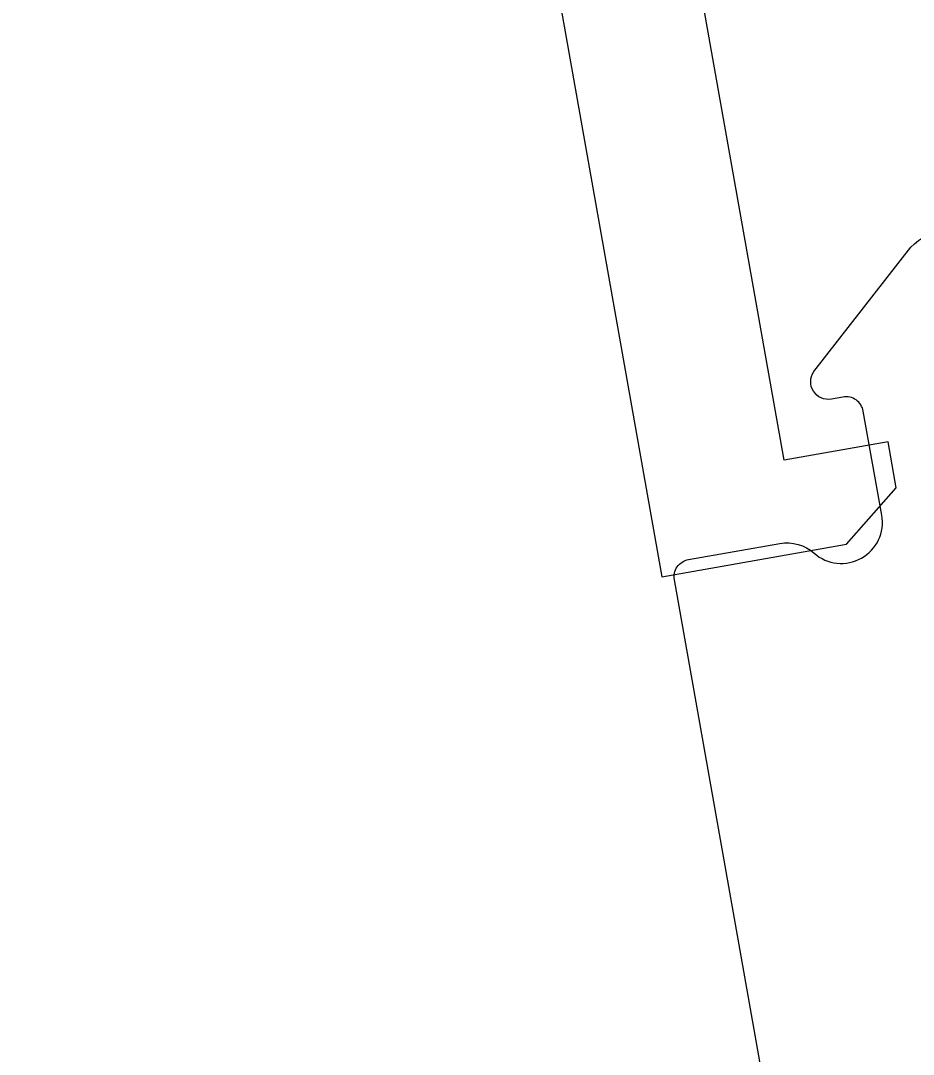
# Model space of a CAD drawing. Header units: millimetres. Extents: x -8428662 to 9409114, y 0 to 249028.
# Drawn here: x 73324.84 to 73334.12, y 105968.78 to 105979.52 of the extents above; entities that cross this region are included whole.
import ezdxf
from ezdxf import colors
from ezdxf.entities.mleader import LeaderData, LeaderLine
from ezdxf.math import Vec2, Vec3

# ---------------------------------------------------------------- set-up
doc = ezdxf.new("R2010")
doc.units = ezdxf.units.MM
doc.header["$MEASUREMENT"] = 0
doc.layers.get('0').update_dxf_attribs({"color": 250, "lineweight": 9})
for name, color, linetype, lineweight in [('АР_Отметки', 250, 'Continuous', 15), ('АР_Размеры', 175, 'Continuous', 9), ('АР_Сущ Несущая стена', 216, 'Continuous', 30)]:
    doc.layers.add(name, color=color, linetype=linetype, lineweight=lineweight)
doc.styles.add('ISOCPEUR', font='isocpeur.ttf', dxfattribs={"width": 0.7})

# ---------------------------------------------------------------- blocks, each defined once
blk = doc.blocks.new('_DotSmall')
at = {"color": 0, "linetype": 'ByBlock', "const_width": 0.5}
blk.add_lwpolyline([(-0.0625, 0, 1), (0.0625, 0, 1)], format="xyb", close=True, dxfattribs=at)

msp = doc.modelspace()

# ---------------------------------------------------------------- linework, layer by layer
at = {"layer": 'АР_Размеры', "color": 5, "lineweight": 0, "ltscale": 100, "transparency": 33554687}
msp.add_lwpolyline([(73330.461, 105979.621), (73331.503, 105973.739), (73333.424, 105974.079), (73333.939, 105974.666), (73333.854, 105975.146), (73332.774, 105974.954), (73331.901, 105979.876)], dxfattribs=at)
msp.add_lwpolyline([(73330.461, 105979.621), (73331.503, 105973.739), (73333.424, 105974.079), (73333.939, 105974.666), (73333.854, 105975.146), (73332.774, 105974.954), (73331.901, 105979.876)], dxfattribs=at)
msp.add_lwpolyline([(73330.461, 105979.621), (73331.503, 105973.739), (73333.424, 105974.079), (73333.939, 105974.666), (73333.854, 105975.146), (73332.774, 105974.954), (73331.901, 105979.876)], dxfattribs=at)
msp.add_lwpolyline([(73330.461, 105979.621), (73331.503, 105973.739), (73333.424, 105974.079), (73333.939, 105974.666), (73333.854, 105975.146), (73332.774, 105974.954), (73331.901, 105979.876)], dxfattribs=at)
msp.add_lwpolyline([(73330.461, 105979.621), (73331.503, 105973.739), (73333.424, 105974.079), (73333.939, 105974.666), (73333.854, 105975.146), (73332.774, 105974.954), (73331.901, 105979.876)], dxfattribs=at)
msp.add_lwpolyline([(73330.461, 105979.621), (73331.503, 105973.739), (73333.424, 105974.079), (73333.939, 105974.666), (73333.854, 105975.146), (73332.774, 105974.954), (73331.901, 105979.876)], dxfattribs=at)
msp.add_lwpolyline([(73330.461, 105979.621), (73331.503, 105973.739), (73333.424, 105974.079), (73333.939, 105974.666), (73333.854, 105975.146), (73332.774, 105974.954), (73331.901, 105979.876)], dxfattribs=at)
msp.add_lwpolyline([(73330.461, 105979.621), (73331.503, 105973.739), (73333.424, 105974.079), (73333.939, 105974.666), (73333.854, 105975.146), (73332.774, 105974.954), (73331.901, 105979.876)], dxfattribs=at)
msp.add_lwpolyline([(73330.461, 105979.621), (73331.503, 105973.739), (73333.424, 105974.079), (73333.939, 105974.666), (73333.854, 105975.146), (73332.774, 105974.954), (73331.901, 105979.876)], dxfattribs=at)
msp.add_lwpolyline([(73330.461, 105979.621), (73331.503, 105973.739), (73333.424, 105974.079), (73333.939, 105974.666), (73333.854, 105975.146), (73332.774, 105974.954), (73331.901, 105979.876)], dxfattribs=at)
msp.add_lwpolyline([(73330.461, 105979.621), (73331.503, 105973.739), (73333.424, 105974.079), (73333.939, 105974.666), (73333.854, 105975.146), (73332.774, 105974.954), (73331.901, 105979.876)], dxfattribs=at)
msp.add_lwpolyline([(73330.461, 105979.621), (73331.503, 105973.739), (73333.424, 105974.079), (73333.939, 105974.666), (73333.854, 105975.146), (73332.774, 105974.954), (73331.901, 105979.876)], dxfattribs=at)
msp.add_lwpolyline([(73330.461, 105979.621), (73331.503, 105973.739), (73333.424, 105974.079), (73333.939, 105974.666), (73333.854, 105975.146), (73332.774, 105974.954), (73331.901, 105979.876)], dxfattribs=at)
msp.add_lwpolyline([(73330.461, 105979.621), (73331.503, 105973.739), (73333.424, 105974.079), (73333.939, 105974.666), (73333.854, 105975.146), (73332.774, 105974.954), (73331.901, 105979.876)], dxfattribs=at)
msp.add_lwpolyline([(73330.461, 105979.621), (73331.503, 105973.739), (73333.424, 105974.079), (73333.939, 105974.666), (73333.854, 105975.146), (73332.774, 105974.954), (73331.901, 105979.876)], dxfattribs=at)
msp.add_lwpolyline([(73330.461, 105979.621), (73331.503, 105973.739), (73333.424, 105974.079), (73333.939, 105974.666), (73333.854, 105975.146), (73332.774, 105974.954), (73331.901, 105979.876)], dxfattribs=at)
msp.add_lwpolyline([(73330.461, 105979.621), (73331.503, 105973.739), (73333.424, 105974.079), (73333.939, 105974.666), (73333.854, 105975.146), (73332.774, 105974.954), (73331.901, 105979.876)], dxfattribs=at)
msp.add_lwpolyline([(73330.461, 105979.621), (73331.503, 105973.739), (73333.424, 105974.079), (73333.939, 105974.666), (73333.854, 105975.146), (73332.774, 105974.954), (73331.901, 105979.876)], dxfattribs=at)
msp.add_lwpolyline([(73330.461, 105979.621), (73331.503, 105973.739), (73333.424, 105974.079), (73333.939, 105974.666), (73333.854, 105975.146), (73332.774, 105974.954), (73331.901, 105979.876)], dxfattribs=at)
msp.add_lwpolyline([(73330.461, 105979.621), (73331.503, 105973.739), (73333.424, 105974.079), (73333.939, 105974.666), (73333.854, 105975.146), (73332.774, 105974.954), (73331.901, 105979.876)], dxfattribs=at)
msp.add_lwpolyline([(73330.461, 105979.621), (73331.503, 105973.739), (73333.424, 105974.079), (73333.939, 105974.666), (73333.854, 105975.146), (73332.774, 105974.954), (73331.901, 105979.876)], dxfattribs=at)
msp.add_lwpolyline([(73330.461, 105979.621), (73331.503, 105973.739), (73333.424, 105974.079), (73333.939, 105974.666), (73333.854, 105975.146), (73332.774, 105974.954), (73331.901, 105979.876)], dxfattribs=at)
msp.add_lwpolyline([(73330.461, 105979.621), (73331.503, 105973.739), (73333.424, 105974.079), (73333.939, 105974.666), (73333.854, 105975.146), (73332.774, 105974.954), (73331.901, 105979.876)], dxfattribs=at)
msp.add_lwpolyline([(73330.461, 105979.621), (73331.503, 105973.739), (73333.424, 105974.079), (73333.939, 105974.666), (73333.854, 105975.146), (73332.774, 105974.954), (73331.901, 105979.876)], dxfattribs=at)
msp.add_lwpolyline([(73330.461, 105979.621), (73331.503, 105973.739), (73333.424, 105974.079), (73333.939, 105974.666), (73333.854, 105975.146), (73332.774, 105974.954), (73331.901, 105979.876)], dxfattribs=at)
msp.add_lwpolyline([(73330.461, 105979.621), (73331.503, 105973.739), (73333.424, 105974.079), (73333.939, 105974.666), (73333.854, 105975.146), (73332.774, 105974.954), (73331.901, 105979.876)], dxfattribs=at)
msp.add_lwpolyline([(73330.461, 105979.621), (73331.503, 105973.739), (73333.424, 105974.079), (73333.939, 105974.666), (73333.854, 105975.146), (73332.774, 105974.954), (73331.901, 105979.876)], dxfattribs=at)
msp.add_lwpolyline([(73330.461, 105979.621), (73331.503, 105973.739), (73333.424, 105974.079), (73333.939, 105974.666), (73333.854, 105975.146), (73332.774, 105974.954), (73331.901, 105979.876)], dxfattribs=at)
msp.add_lwpolyline([(73330.461, 105979.621), (73331.503, 105973.739), (73333.424, 105974.079), (73333.939, 105974.666), (73333.854, 105975.146), (73332.774, 105974.954), (73331.901, 105979.876)], dxfattribs=at)
msp.add_lwpolyline([(73330.461, 105979.621), (73331.503, 105973.739), (73333.424, 105974.079), (73333.939, 105974.666), (73333.854, 105975.146), (73332.774, 105974.954), (73331.901, 105979.876)], dxfattribs=at)
msp.add_lwpolyline([(73330.461, 105979.621), (73331.503, 105973.739), (73333.424, 105974.079), (73333.939, 105974.666), (73333.854, 105975.146), (73332.774, 105974.954), (73331.901, 105979.876)], dxfattribs=at)
msp.add_lwpolyline([(73330.461, 105979.621), (73331.503, 105973.739), (73333.424, 105974.079), (73333.939, 105974.666), (73333.854, 105975.146), (73332.774, 105974.954), (73331.901, 105979.876)], dxfattribs=at)
msp.add_lwpolyline([(73330.461, 105979.621), (73331.503, 105973.739), (73333.424, 105974.079), (73333.939, 105974.666), (73333.854, 105975.146), (73332.774, 105974.954), (73331.901, 105979.876)], dxfattribs=at)
msp.add_lwpolyline([(73330.461, 105979.621), (73331.503, 105973.739), (73333.424, 105974.079), (73333.939, 105974.666), (73333.854, 105975.146), (73332.774, 105974.954), (73331.901, 105979.876)], dxfattribs=at)
msp.add_lwpolyline([(73330.461, 105979.621), (73331.503, 105973.739), (73333.424, 105974.079), (73333.939, 105974.666), (73333.854, 105975.146), (73332.774, 105974.954), (73331.901, 105979.876)], dxfattribs=at)
msp.add_lwpolyline([(73330.461, 105979.621), (73331.503, 105973.739), (73333.424, 105974.079), (73333.939, 105974.666), (73333.854, 105975.146), (73332.774, 105974.954), (73331.901, 105979.876)], dxfattribs=at)
msp.add_lwpolyline([(73330.461, 105979.621), (73331.503, 105973.739), (73333.424, 105974.079), (73333.939, 105974.666), (73333.854, 105975.146), (73332.774, 105974.954), (73331.901, 105979.876)], dxfattribs=at)
msp.add_lwpolyline([(73330.461, 105979.621), (73331.503, 105973.739), (73333.424, 105974.079), (73333.939, 105974.666), (73333.854, 105975.146), (73332.774, 105974.954), (73331.901, 105979.876)], dxfattribs=at)
msp.add_lwpolyline([(73330.461, 105979.621), (73331.503, 105973.739), (73333.424, 105974.079), (73333.939, 105974.666), (73333.854, 105975.146), (73332.774, 105974.954), (73331.901, 105979.876)], dxfattribs=at)
msp.add_lwpolyline([(73330.461, 105979.621), (73331.503, 105973.739), (73333.424, 105974.079), (73333.939, 105974.666), (73333.854, 105975.146), (73332.774, 105974.954), (73331.901, 105979.876)], dxfattribs=at)
msp.add_lwpolyline([(73330.461, 105979.621), (73331.503, 105973.739), (73333.424, 105974.079), (73333.939, 105974.666), (73333.854, 105975.146), (73332.774, 105974.954), (73331.901, 105979.876)], dxfattribs=at)
msp.add_lwpolyline([(73330.461, 105979.621), (73331.503, 105973.739), (73333.424, 105974.079), (73333.939, 105974.666), (73333.854, 105975.146), (73332.774, 105974.954), (73331.901, 105979.876)], dxfattribs=at)
msp.add_lwpolyline([(73330.461, 105979.621), (73331.503, 105973.739), (73333.424, 105974.079), (73333.939, 105974.666), (73333.854, 105975.146), (73332.774, 105974.954), (73331.901, 105979.876)], dxfattribs=at)
msp.add_lwpolyline([(73330.461, 105979.621), (73331.503, 105973.739), (73333.424, 105974.079), (73333.939, 105974.666), (73333.854, 105975.146), (73332.774, 105974.954), (73331.901, 105979.876)], dxfattribs=at)
msp.add_lwpolyline([(73330.461, 105979.621), (73331.503, 105973.739), (73333.424, 105974.079), (73333.939, 105974.666), (73333.854, 105975.146), (73332.774, 105974.954), (73331.901, 105979.876)], dxfattribs=at)
msp.add_lwpolyline([(73330.461, 105979.621), (73331.503, 105973.739), (73333.424, 105974.079), (73333.939, 105974.666), (73333.854, 105975.146), (73332.774, 105974.954), (73331.901, 105979.876)], dxfattribs=at)
msp.add_lwpolyline([(73330.461, 105979.621), (73331.503, 105973.739), (73333.424, 105974.079), (73333.939, 105974.666), (73333.854, 105975.146), (73332.774, 105974.954), (73331.901, 105979.876)], dxfattribs=at)
msp.add_lwpolyline([(73330.461, 105979.621), (73331.503, 105973.739), (73333.424, 105974.079), (73333.939, 105974.666), (73333.854, 105975.146), (73332.774, 105974.954), (73331.901, 105979.876)], dxfattribs=at)
msp.add_lwpolyline([(73330.461, 105979.621), (73331.503, 105973.739), (73333.424, 105974.079), (73333.939, 105974.666), (73333.854, 105975.146), (73332.774, 105974.954), (73331.901, 105979.876)], dxfattribs=at)
msp.add_lwpolyline([(73330.461, 105979.621), (73331.503, 105973.739), (73333.424, 105974.079), (73333.939, 105974.666), (73333.854, 105975.146), (73332.774, 105974.954), (73331.901, 105979.876)], dxfattribs=at)
msp.add_lwpolyline([(73330.461, 105979.621), (73331.503, 105973.739), (73333.424, 105974.079), (73333.939, 105974.666), (73333.854, 105975.146), (73332.774, 105974.954), (73331.901, 105979.876)], dxfattribs=at)
msp.add_lwpolyline([(73330.461, 105979.621), (73331.503, 105973.739), (73333.424, 105974.079), (73333.939, 105974.666), (73333.854, 105975.146), (73332.774, 105974.954), (73331.901, 105979.876)], dxfattribs=at)
msp.add_lwpolyline([(73330.461, 105979.621), (73331.503, 105973.739), (73333.424, 105974.079), (73333.939, 105974.666), (73333.854, 105975.146), (73332.774, 105974.954), (73331.901, 105979.876)], dxfattribs=at)
msp.add_lwpolyline([(73330.461, 105979.621), (73331.503, 105973.739), (73333.424, 105974.079), (73333.939, 105974.666), (73333.854, 105975.146), (73332.774, 105974.954), (73331.901, 105979.876)], dxfattribs=at)
msp.add_lwpolyline([(73333.203, 105964.848), (73331.633, 105973.708, -0.414214), (73331.781, 105973.92), (73332.729, 105974.088, -0.228752), (73333.086, 105973.987, 0.710164), (73333.789, 105974.382), (73333.597, 105975.462, 0.4144), (73333.385, 105975.61), (73333.265, 105975.589, -0.66825), (73333.083, 105975.874), (73334.092, 105977.167, -0.164348), (73334.453, 105977.357), (73338.535, 105978.08, -0.164348), (73338.939, 105978.026), (73340.331, 105977.158, -0.66825), (73340.258, 105976.828), (73340.138, 105976.807, 0.4144), (73339.99, 105976.595), (73340.181, 105975.515, 0.710164), (73340.977, 105975.386, -0.228752), (73341.277, 105975.603), (73342.358, 105975.794, -0.4144), (73342.57, 105975.646), (73343.825, 105968.563, -0.430028)], format="xyb", dxfattribs=at)
msp.add_lwpolyline([(73333.203, 105964.848), (73331.633, 105973.708, -0.414214), (73331.781, 105973.92), (73332.729, 105974.088, -0.228752), (73333.086, 105973.987, 0.710164), (73333.789, 105974.382), (73333.597, 105975.462, 0.4144), (73333.385, 105975.61), (73333.265, 105975.589, -0.66825), (73333.083, 105975.874), (73334.092, 105977.167, -0.164348), (73334.453, 105977.357), (73338.535, 105978.08, -0.164348), (73338.939, 105978.026), (73340.331, 105977.158, -0.66825), (73340.258, 105976.828), (73340.138, 105976.807, 0.4144), (73339.99, 105976.595), (73340.181, 105975.515, 0.710164), (73340.977, 105975.386, -0.228752), (73341.277, 105975.603), (73342.358, 105975.794, -0.4144), (73342.57, 105975.646), (73343.825, 105968.563, -0.430028)], format="xyb", dxfattribs=at)
msp.add_lwpolyline([(73333.203, 105964.848), (73331.633, 105973.708, -0.414214), (73331.781, 105973.92), (73332.729, 105974.088, -0.228752), (73333.086, 105973.987, 0.710164), (73333.789, 105974.382), (73333.597, 105975.462, 0.4144), (73333.385, 105975.61), (73333.265, 105975.589, -0.66825), (73333.083, 105975.874), (73334.092, 105977.167, -0.164348), (73334.453, 105977.357), (73338.535, 105978.08, -0.164348), (73338.939, 105978.026), (73340.331, 105977.158, -0.66825), (73340.258, 105976.828), (73340.138, 105976.807, 0.4144), (73339.99, 105976.595), (73340.181, 105975.515, 0.710164), (73340.977, 105975.386, -0.228752), (73341.277, 105975.603), (73342.358, 105975.794, -0.4144), (73342.57, 105975.646), (73343.825, 105968.563, -0.430028)], format="xyb", dxfattribs=at)
msp.add_lwpolyline([(73333.203, 105964.848), (73331.633, 105973.708, -0.414214), (73331.781, 105973.92), (73332.729, 105974.088, -0.228752), (73333.086, 105973.987, 0.710164), (73333.789, 105974.382), (73333.597, 105975.462, 0.4144), (73333.385, 105975.61), (73333.265, 105975.589, -0.66825), (73333.083, 105975.874), (73334.092, 105977.167, -0.164348), (73334.453, 105977.357), (73338.535, 105978.08, -0.164348), (73338.939, 105978.026), (73340.331, 105977.158, -0.66825), (73340.258, 105976.828), (73340.138, 105976.807, 0.4144), (73339.99, 105976.595), (73340.181, 105975.515, 0.710164), (73340.977, 105975.386, -0.228752), (73341.277, 105975.603), (73342.358, 105975.794, -0.4144), (73342.57, 105975.646), (73343.825, 105968.563, -0.430028)], format="xyb", dxfattribs=at)
msp.add_lwpolyline([(73333.203, 105964.848), (73331.633, 105973.708, -0.414214), (73331.781, 105973.92), (73332.729, 105974.088, -0.228752), (73333.086, 105973.987, 0.710164), (73333.789, 105974.382), (73333.597, 105975.462, 0.4144), (73333.385, 105975.61), (73333.265, 105975.589, -0.66825), (73333.083, 105975.874), (73334.092, 105977.167, -0.164348), (73334.453, 105977.357), (73338.535, 105978.08, -0.164348), (73338.939, 105978.026), (73340.331, 105977.158, -0.66825), (73340.258, 105976.828), (73340.138, 105976.807, 0.4144), (73339.99, 105976.595), (73340.181, 105975.515, 0.710164), (73340.977, 105975.386, -0.228752), (73341.277, 105975.603), (73342.358, 105975.794, -0.4144), (73342.57, 105975.646), (73343.825, 105968.563, -0.430028)], format="xyb", dxfattribs=at)
msp.add_lwpolyline([(73333.203, 105964.848), (73331.633, 105973.708, -0.414214), (73331.781, 105973.92), (73332.729, 105974.088, -0.228752), (73333.086, 105973.987, 0.710164), (73333.789, 105974.382), (73333.597, 105975.462, 0.4144), (73333.385, 105975.61), (73333.265, 105975.589, -0.66825), (73333.083, 105975.874), (73334.092, 105977.167, -0.164348), (73334.453, 105977.357), (73338.535, 105978.08, -0.164348), (73338.939, 105978.026), (73340.331, 105977.158, -0.66825), (73340.258, 105976.828), (73340.138, 105976.807, 0.4144), (73339.99, 105976.595), (73340.181, 105975.515, 0.710164), (73340.977, 105975.386, -0.228752), (73341.277, 105975.603), (73342.358, 105975.794, -0.4144), (73342.57, 105975.646), (73343.825, 105968.563, -0.430028)], format="xyb", dxfattribs=at)
msp.add_lwpolyline([(73333.203, 105964.848), (73331.633, 105973.708, -0.414214), (73331.781, 105973.92), (73332.729, 105974.088, -0.228752), (73333.086, 105973.987, 0.710164), (73333.789, 105974.382), (73333.597, 105975.462, 0.4144), (73333.385, 105975.61), (73333.265, 105975.589, -0.66825), (73333.083, 105975.874), (73334.092, 105977.167, -0.164348), (73334.453, 105977.357), (73338.535, 105978.08, -0.164348), (73338.939, 105978.026), (73340.331, 105977.158, -0.66825), (73340.258, 105976.828), (73340.138, 105976.807, 0.4144), (73339.99, 105976.595), (73340.181, 105975.515, 0.710164), (73340.977, 105975.386, -0.228752), (73341.277, 105975.603), (73342.358, 105975.794, -0.4144), (73342.57, 105975.646), (73343.825, 105968.563, -0.430028)], format="xyb", dxfattribs=at)
msp.add_lwpolyline([(73333.203, 105964.848), (73331.633, 105973.708, -0.414214), (73331.781, 105973.92), (73332.729, 105974.088, -0.228752), (73333.086, 105973.987, 0.710164), (73333.789, 105974.382), (73333.597, 105975.462, 0.4144), (73333.385, 105975.61), (73333.265, 105975.589, -0.66825), (73333.083, 105975.874), (73334.092, 105977.167, -0.164348), (73334.453, 105977.357), (73338.535, 105978.08, -0.164348), (73338.939, 105978.026), (73340.331, 105977.158, -0.66825), (73340.258, 105976.828), (73340.138, 105976.807, 0.4144), (73339.99, 105976.595), (73340.181, 105975.515, 0.710164), (73340.977, 105975.386, -0.228752), (73341.277, 105975.603), (73342.358, 105975.794, -0.4144), (73342.57, 105975.646), (73343.825, 105968.563, -0.430028)], format="xyb", dxfattribs=at)
msp.add_lwpolyline([(73333.203, 105964.848), (73331.633, 105973.708, -0.414214), (73331.781, 105973.92), (73332.729, 105974.088, -0.228752), (73333.086, 105973.987, 0.710164), (73333.789, 105974.382), (73333.597, 105975.462, 0.4144), (73333.385, 105975.61), (73333.265, 105975.589, -0.66825), (73333.083, 105975.874), (73334.092, 105977.167, -0.164348), (73334.453, 105977.357), (73338.535, 105978.08, -0.164348), (73338.939, 105978.026), (73340.331, 105977.158, -0.66825), (73340.258, 105976.828), (73340.138, 105976.807, 0.4144), (73339.99, 105976.595), (73340.181, 105975.515, 0.710164), (73340.977, 105975.386, -0.228752), (73341.277, 105975.603), (73342.358, 105975.794, -0.4144), (73342.57, 105975.646), (73343.825, 105968.563, -0.430028)], format="xyb", dxfattribs=at)
msp.add_lwpolyline([(73333.203, 105964.848), (73331.633, 105973.708, -0.414214), (73331.781, 105973.92), (73332.729, 105974.088, -0.228752), (73333.086, 105973.987, 0.710164), (73333.789, 105974.382), (73333.597, 105975.462, 0.4144), (73333.385, 105975.61), (73333.265, 105975.589, -0.66825), (73333.083, 105975.874), (73334.092, 105977.167, -0.164348), (73334.453, 105977.357), (73338.535, 105978.08, -0.164348), (73338.939, 105978.026), (73340.331, 105977.158, -0.66825), (73340.258, 105976.828), (73340.138, 105976.807, 0.4144), (73339.99, 105976.595), (73340.181, 105975.515, 0.710164), (73340.977, 105975.386, -0.228752), (73341.277, 105975.603), (73342.358, 105975.794, -0.4144), (73342.57, 105975.646), (73343.825, 105968.563, -0.430028)], format="xyb", dxfattribs=at)
msp.add_lwpolyline([(73333.203, 105964.848), (73331.633, 105973.708, -0.414214), (73331.781, 105973.92), (73332.729, 105974.088, -0.228752), (73333.086, 105973.987, 0.710164), (73333.789, 105974.382), (73333.597, 105975.462, 0.4144), (73333.385, 105975.61), (73333.265, 105975.589, -0.66825), (73333.083, 105975.874), (73334.092, 105977.167, -0.164348), (73334.453, 105977.357), (73338.535, 105978.08, -0.164348), (73338.939, 105978.026), (73340.331, 105977.158, -0.66825), (73340.258, 105976.828), (73340.138, 105976.807, 0.4144), (73339.99, 105976.595), (73340.181, 105975.515, 0.710164), (73340.977, 105975.386, -0.228752), (73341.277, 105975.603), (73342.358, 105975.794, -0.4144), (73342.57, 105975.646), (73343.825, 105968.563, -0.430028)], format="xyb", dxfattribs=at)
msp.add_lwpolyline([(73333.203, 105964.848), (73331.633, 105973.708, -0.414214), (73331.781, 105973.92), (73332.729, 105974.088, -0.228752), (73333.086, 105973.987, 0.710164), (73333.789, 105974.382), (73333.597, 105975.462, 0.4144), (73333.385, 105975.61), (73333.265, 105975.589, -0.66825), (73333.083, 105975.874), (73334.092, 105977.167, -0.164348), (73334.453, 105977.357), (73338.535, 105978.08, -0.164348), (73338.939, 105978.026), (73340.331, 105977.158, -0.66825), (73340.258, 105976.828), (73340.138, 105976.807, 0.4144), (73339.99, 105976.595), (73340.181, 105975.515, 0.710164), (73340.977, 105975.386, -0.228752), (73341.277, 105975.603), (73342.358, 105975.794, -0.4144), (73342.57, 105975.646), (73343.825, 105968.563, -0.430028)], format="xyb", dxfattribs=at)
msp.add_lwpolyline([(73333.203, 105964.848), (73331.633, 105973.708, -0.414214), (73331.781, 105973.92), (73332.729, 105974.088, -0.228752), (73333.086, 105973.987, 0.710164), (73333.789, 105974.382), (73333.597, 105975.462, 0.4144), (73333.385, 105975.61), (73333.265, 105975.589, -0.66825), (73333.083, 105975.874), (73334.092, 105977.167, -0.164348), (73334.453, 105977.357), (73338.535, 105978.08, -0.164348), (73338.939, 105978.026), (73340.331, 105977.158, -0.66825), (73340.258, 105976.828), (73340.138, 105976.807, 0.4144), (73339.99, 105976.595), (73340.181, 105975.515, 0.710164), (73340.977, 105975.386, -0.228752), (73341.277, 105975.603), (73342.358, 105975.794, -0.4144), (73342.57, 105975.646), (73343.825, 105968.563, -0.430028)], format="xyb", dxfattribs=at)
msp.add_lwpolyline([(73333.203, 105964.848), (73331.633, 105973.708, -0.414214), (73331.781, 105973.92), (73332.729, 105974.088, -0.228752), (73333.086, 105973.987, 0.710164), (73333.789, 105974.382), (73333.597, 105975.462, 0.4144), (73333.385, 105975.61), (73333.265, 105975.589, -0.66825), (73333.083, 105975.874), (73334.092, 105977.167, -0.164348), (73334.453, 105977.357), (73338.535, 105978.08, -0.164348), (73338.939, 105978.026), (73340.331, 105977.158, -0.66825), (73340.258, 105976.828), (73340.138, 105976.807, 0.4144), (73339.99, 105976.595), (73340.181, 105975.515, 0.710164), (73340.977, 105975.386, -0.228752), (73341.277, 105975.603), (73342.358, 105975.794, -0.4144), (73342.57, 105975.646), (73343.825, 105968.563, -0.430028)], format="xyb", dxfattribs=at)
msp.add_lwpolyline([(73333.203, 105964.848), (73331.633, 105973.708, -0.414214), (73331.781, 105973.92), (73332.729, 105974.088, -0.228752), (73333.086, 105973.987, 0.710164), (73333.789, 105974.382), (73333.597, 105975.462, 0.4144), (73333.385, 105975.61), (73333.265, 105975.589, -0.66825), (73333.083, 105975.874), (73334.092, 105977.167, -0.164348), (73334.453, 105977.357), (73338.535, 105978.08, -0.164348), (73338.939, 105978.026), (73340.331, 105977.158, -0.66825), (73340.258, 105976.828), (73340.138, 105976.807, 0.4144), (73339.99, 105976.595), (73340.181, 105975.515, 0.710164), (73340.977, 105975.386, -0.228752), (73341.277, 105975.603), (73342.358, 105975.794, -0.4144), (73342.57, 105975.646), (73343.825, 105968.563, -0.430028)], format="xyb", dxfattribs=at)
msp.add_lwpolyline([(73333.203, 105964.848), (73331.633, 105973.708, -0.414214), (73331.781, 105973.92), (73332.729, 105974.088, -0.228752), (73333.086, 105973.987, 0.710164), (73333.789, 105974.382), (73333.597, 105975.462, 0.4144), (73333.385, 105975.61), (73333.265, 105975.589, -0.66825), (73333.083, 105975.874), (73334.092, 105977.167, -0.164348), (73334.453, 105977.357), (73338.535, 105978.08, -0.164348), (73338.939, 105978.026), (73340.331, 105977.158, -0.66825), (73340.258, 105976.828), (73340.138, 105976.807, 0.4144), (73339.99, 105976.595), (73340.181, 105975.515, 0.710164), (73340.977, 105975.386, -0.228752), (73341.277, 105975.603), (73342.358, 105975.794, -0.4144), (73342.57, 105975.646), (73343.825, 105968.563, -0.430028)], format="xyb", dxfattribs=at)
msp.add_lwpolyline([(73333.203, 105964.848), (73331.633, 105973.708, -0.414214), (73331.781, 105973.92), (73332.729, 105974.088, -0.228752), (73333.086, 105973.987, 0.710164), (73333.789, 105974.382), (73333.597, 105975.462, 0.4144), (73333.385, 105975.61), (73333.265, 105975.589, -0.66825), (73333.083, 105975.874), (73334.092, 105977.167, -0.164348), (73334.453, 105977.357), (73338.535, 105978.08, -0.164348), (73338.939, 105978.026), (73340.331, 105977.158, -0.66825), (73340.258, 105976.828), (73340.138, 105976.807, 0.4144), (73339.99, 105976.595), (73340.181, 105975.515, 0.710164), (73340.977, 105975.386, -0.228752), (73341.277, 105975.603), (73342.358, 105975.794, -0.4144), (73342.57, 105975.646), (73343.825, 105968.563, -0.430028)], format="xyb", dxfattribs=at)
msp.add_lwpolyline([(73333.203, 105964.848), (73331.633, 105973.708, -0.414214), (73331.781, 105973.92), (73332.729, 105974.088, -0.228752), (73333.086, 105973.987, 0.710164), (73333.789, 105974.382), (73333.597, 105975.462, 0.4144), (73333.385, 105975.61), (73333.265, 105975.589, -0.66825), (73333.083, 105975.874), (73334.092, 105977.167, -0.164348), (73334.453, 105977.357), (73338.535, 105978.08, -0.164348), (73338.939, 105978.026), (73340.331, 105977.158, -0.66825), (73340.258, 105976.828), (73340.138, 105976.807, 0.4144), (73339.99, 105976.595), (73340.181, 105975.515, 0.710164), (73340.977, 105975.386, -0.228752), (73341.277, 105975.603), (73342.358, 105975.794, -0.4144), (73342.57, 105975.646), (73343.825, 105968.563, -0.430028)], format="xyb", dxfattribs=at)
msp.add_lwpolyline([(73333.203, 105964.848), (73331.633, 105973.708, -0.414214), (73331.781, 105973.92), (73332.729, 105974.088, -0.228752), (73333.086, 105973.987, 0.710164), (73333.789, 105974.382), (73333.597, 105975.462, 0.4144), (73333.385, 105975.61), (73333.265, 105975.589, -0.66825), (73333.083, 105975.874), (73334.092, 105977.167, -0.164348), (73334.453, 105977.357), (73338.535, 105978.08, -0.164348), (73338.939, 105978.026), (73340.331, 105977.158, -0.66825), (73340.258, 105976.828), (73340.138, 105976.807, 0.4144), (73339.99, 105976.595), (73340.181, 105975.515, 0.710164), (73340.977, 105975.386, -0.228752), (73341.277, 105975.603), (73342.358, 105975.794, -0.4144), (73342.57, 105975.646), (73343.825, 105968.563, -0.430028)], format="xyb", dxfattribs=at)
msp.add_lwpolyline([(73333.203, 105964.848), (73331.633, 105973.708, -0.414214), (73331.781, 105973.92), (73332.729, 105974.088, -0.228752), (73333.086, 105973.987, 0.710164), (73333.789, 105974.382), (73333.597, 105975.462, 0.4144), (73333.385, 105975.61), (73333.265, 105975.589, -0.66825), (73333.083, 105975.874), (73334.092, 105977.167, -0.164348), (73334.453, 105977.357), (73338.535, 105978.08, -0.164348), (73338.939, 105978.026), (73340.331, 105977.158, -0.66825), (73340.258, 105976.828), (73340.138, 105976.807, 0.4144), (73339.99, 105976.595), (73340.181, 105975.515, 0.710164), (73340.977, 105975.386, -0.228752), (73341.277, 105975.603), (73342.358, 105975.794, -0.4144), (73342.57, 105975.646), (73343.825, 105968.563, -0.430028)], format="xyb", dxfattribs=at)
msp.add_lwpolyline([(73333.203, 105964.848), (73331.633, 105973.708, -0.414214), (73331.781, 105973.92), (73332.729, 105974.088, -0.228752), (73333.086, 105973.987, 0.710164), (73333.789, 105974.382), (73333.597, 105975.462, 0.4144), (73333.385, 105975.61), (73333.265, 105975.589, -0.66825), (73333.083, 105975.874), (73334.092, 105977.167, -0.164348), (73334.453, 105977.357), (73338.535, 105978.08, -0.164348), (73338.939, 105978.026), (73340.331, 105977.158, -0.66825), (73340.258, 105976.828), (73340.138, 105976.807, 0.4144), (73339.99, 105976.595), (73340.181, 105975.515, 0.710164), (73340.977, 105975.386, -0.228752), (73341.277, 105975.603), (73342.358, 105975.794, -0.4144), (73342.57, 105975.646), (73343.825, 105968.563, -0.430028)], format="xyb", dxfattribs=at)
msp.add_lwpolyline([(73333.203, 105964.848), (73331.633, 105973.708, -0.414214), (73331.781, 105973.92), (73332.729, 105974.088, -0.228752), (73333.086, 105973.987, 0.710164), (73333.789, 105974.382), (73333.597, 105975.462, 0.4144), (73333.385, 105975.61), (73333.265, 105975.589, -0.66825), (73333.083, 105975.874), (73334.092, 105977.167, -0.164348), (73334.453, 105977.357), (73338.535, 105978.08, -0.164348), (73338.939, 105978.026), (73340.331, 105977.158, -0.66825), (73340.258, 105976.828), (73340.138, 105976.807, 0.4144), (73339.99, 105976.595), (73340.181, 105975.515, 0.710164), (73340.977, 105975.386, -0.228752), (73341.277, 105975.603), (73342.358, 105975.794, -0.4144), (73342.57, 105975.646), (73343.825, 105968.563, -0.430028)], format="xyb", dxfattribs=at)
msp.add_lwpolyline([(73333.203, 105964.848), (73331.633, 105973.708, -0.414214), (73331.781, 105973.92), (73332.729, 105974.088, -0.228752), (73333.086, 105973.987, 0.710164), (73333.789, 105974.382), (73333.597, 105975.462, 0.4144), (73333.385, 105975.61), (73333.265, 105975.589, -0.66825), (73333.083, 105975.874), (73334.092, 105977.167, -0.164348), (73334.453, 105977.357), (73338.535, 105978.08, -0.164348), (73338.939, 105978.026), (73340.331, 105977.158, -0.66825), (73340.258, 105976.828), (73340.138, 105976.807, 0.4144), (73339.99, 105976.595), (73340.181, 105975.515, 0.710164), (73340.977, 105975.386, -0.228752), (73341.277, 105975.603), (73342.358, 105975.794, -0.4144), (73342.57, 105975.646), (73343.825, 105968.563, -0.430028)], format="xyb", dxfattribs=at)
msp.add_lwpolyline([(73333.203, 105964.848), (73331.633, 105973.708, -0.414214), (73331.781, 105973.92), (73332.729, 105974.088, -0.228752), (73333.086, 105973.987, 0.710164), (73333.789, 105974.382), (73333.597, 105975.462, 0.4144), (73333.385, 105975.61), (73333.265, 105975.589, -0.66825), (73333.083, 105975.874), (73334.092, 105977.167, -0.164348), (73334.453, 105977.357), (73338.535, 105978.08, -0.164348), (73338.939, 105978.026), (73340.331, 105977.158, -0.66825), (73340.258, 105976.828), (73340.138, 105976.807, 0.4144), (73339.99, 105976.595), (73340.181, 105975.515, 0.710164), (73340.977, 105975.386, -0.228752), (73341.277, 105975.603), (73342.358, 105975.794, -0.4144), (73342.57, 105975.646), (73343.825, 105968.563, -0.430028)], format="xyb", dxfattribs=at)
msp.add_lwpolyline([(73333.203, 105964.848), (73331.633, 105973.708, -0.414214), (73331.781, 105973.92), (73332.729, 105974.088, -0.228752), (73333.086, 105973.987, 0.710164), (73333.789, 105974.382), (73333.597, 105975.462, 0.4144), (73333.385, 105975.61), (73333.265, 105975.589, -0.66825), (73333.083, 105975.874), (73334.092, 105977.167, -0.164348), (73334.453, 105977.357), (73338.535, 105978.08, -0.164348), (73338.939, 105978.026), (73340.331, 105977.158, -0.66825), (73340.258, 105976.828), (73340.138, 105976.807, 0.4144), (73339.99, 105976.595), (73340.181, 105975.515, 0.710164), (73340.977, 105975.386, -0.228752), (73341.277, 105975.603), (73342.358, 105975.794, -0.4144), (73342.57, 105975.646), (73343.825, 105968.563, -0.430028)], format="xyb", dxfattribs=at)
msp.add_lwpolyline([(73333.203, 105964.848), (73331.633, 105973.708, -0.414214), (73331.781, 105973.92), (73332.729, 105974.088, -0.228752), (73333.086, 105973.987, 0.710164), (73333.789, 105974.382), (73333.597, 105975.462, 0.4144), (73333.385, 105975.61), (73333.265, 105975.589, -0.66825), (73333.083, 105975.874), (73334.092, 105977.167, -0.164348), (73334.453, 105977.357), (73338.535, 105978.08, -0.164348), (73338.939, 105978.026), (73340.331, 105977.158, -0.66825), (73340.258, 105976.828), (73340.138, 105976.807, 0.4144), (73339.99, 105976.595), (73340.181, 105975.515, 0.710164), (73340.977, 105975.386, -0.228752), (73341.277, 105975.603), (73342.358, 105975.794, -0.4144), (73342.57, 105975.646), (73343.825, 105968.563, -0.430028)], format="xyb", dxfattribs=at)
msp.add_lwpolyline([(73333.203, 105964.848), (73331.633, 105973.708, -0.414214), (73331.781, 105973.92), (73332.729, 105974.088, -0.228752), (73333.086, 105973.987, 0.710164), (73333.789, 105974.382), (73333.597, 105975.462, 0.4144), (73333.385, 105975.61), (73333.265, 105975.589, -0.66825), (73333.083, 105975.874), (73334.092, 105977.167, -0.164348), (73334.453, 105977.357), (73338.535, 105978.08, -0.164348), (73338.939, 105978.026), (73340.331, 105977.158, -0.66825), (73340.258, 105976.828), (73340.138, 105976.807, 0.4144), (73339.99, 105976.595), (73340.181, 105975.515, 0.710164), (73340.977, 105975.386, -0.228752), (73341.277, 105975.603), (73342.358, 105975.794, -0.4144), (73342.57, 105975.646), (73343.825, 105968.563, -0.430028)], format="xyb", dxfattribs=at)
msp.add_lwpolyline([(73333.203, 105964.848), (73331.633, 105973.708, -0.414214), (73331.781, 105973.92), (73332.729, 105974.088, -0.228752), (73333.086, 105973.987, 0.710164), (73333.789, 105974.382), (73333.597, 105975.462, 0.4144), (73333.385, 105975.61), (73333.265, 105975.589, -0.66825), (73333.083, 105975.874), (73334.092, 105977.167, -0.164348), (73334.453, 105977.357), (73338.535, 105978.08, -0.164348), (73338.939, 105978.026), (73340.331, 105977.158, -0.66825), (73340.258, 105976.828), (73340.138, 105976.807, 0.4144), (73339.99, 105976.595), (73340.181, 105975.515, 0.710164), (73340.977, 105975.386, -0.228752), (73341.277, 105975.603), (73342.358, 105975.794, -0.4144), (73342.57, 105975.646), (73343.825, 105968.563, -0.430028)], format="xyb", dxfattribs=at)
msp.add_lwpolyline([(73333.203, 105964.848), (73331.633, 105973.708, -0.414214), (73331.781, 105973.92), (73332.729, 105974.088, -0.228752), (73333.086, 105973.987, 0.710164), (73333.789, 105974.382), (73333.597, 105975.462, 0.4144), (73333.385, 105975.61), (73333.265, 105975.589, -0.66825), (73333.083, 105975.874), (73334.092, 105977.167, -0.164348), (73334.453, 105977.357), (73338.535, 105978.08, -0.164348), (73338.939, 105978.026), (73340.331, 105977.158, -0.66825), (73340.258, 105976.828), (73340.138, 105976.807, 0.4144), (73339.99, 105976.595), (73340.181, 105975.515, 0.710164), (73340.977, 105975.386, -0.228752), (73341.277, 105975.603), (73342.358, 105975.794, -0.4144), (73342.57, 105975.646), (73343.825, 105968.563, -0.430028)], format="xyb", dxfattribs=at)
msp.add_lwpolyline([(73333.203, 105964.848), (73331.633, 105973.708, -0.414214), (73331.781, 105973.92), (73332.729, 105974.088, -0.228752), (73333.086, 105973.987, 0.710164), (73333.789, 105974.382), (73333.597, 105975.462, 0.4144), (73333.385, 105975.61), (73333.265, 105975.589, -0.66825), (73333.083, 105975.874), (73334.092, 105977.167, -0.164348), (73334.453, 105977.357), (73338.535, 105978.08, -0.164348), (73338.939, 105978.026), (73340.331, 105977.158, -0.66825), (73340.258, 105976.828), (73340.138, 105976.807, 0.4144), (73339.99, 105976.595), (73340.181, 105975.515, 0.710164), (73340.977, 105975.386, -0.228752), (73341.277, 105975.603), (73342.358, 105975.794, -0.4144), (73342.57, 105975.646), (73343.825, 105968.563, -0.430028)], format="xyb", dxfattribs=at)
msp.add_lwpolyline([(73333.203, 105964.848), (73331.633, 105973.708, -0.414214), (73331.781, 105973.92), (73332.729, 105974.088, -0.228752), (73333.086, 105973.987, 0.710164), (73333.789, 105974.382), (73333.597, 105975.462, 0.4144), (73333.385, 105975.61), (73333.265, 105975.589, -0.66825), (73333.083, 105975.874), (73334.092, 105977.167, -0.164348), (73334.453, 105977.357), (73338.535, 105978.08, -0.164348), (73338.939, 105978.026), (73340.331, 105977.158, -0.66825), (73340.258, 105976.828), (73340.138, 105976.807, 0.4144), (73339.99, 105976.595), (73340.181, 105975.515, 0.710164), (73340.977, 105975.386, -0.228752), (73341.277, 105975.603), (73342.358, 105975.794, -0.4144), (73342.57, 105975.646), (73343.825, 105968.563, -0.430028)], format="xyb", dxfattribs=at)
msp.add_lwpolyline([(73333.203, 105964.848), (73331.633, 105973.708, -0.414214), (73331.781, 105973.92), (73332.729, 105974.088, -0.228752), (73333.086, 105973.987, 0.710164), (73333.789, 105974.382), (73333.597, 105975.462, 0.4144), (73333.385, 105975.61), (73333.265, 105975.589, -0.66825), (73333.083, 105975.874), (73334.092, 105977.167, -0.164348), (73334.453, 105977.357), (73338.535, 105978.08, -0.164348), (73338.939, 105978.026), (73340.331, 105977.158, -0.66825), (73340.258, 105976.828), (73340.138, 105976.807, 0.4144), (73339.99, 105976.595), (73340.181, 105975.515, 0.710164), (73340.977, 105975.386, -0.228752), (73341.277, 105975.603), (73342.358, 105975.794, -0.4144), (73342.57, 105975.646), (73343.825, 105968.563, -0.430028)], format="xyb", dxfattribs=at)
msp.add_lwpolyline([(73333.203, 105964.848), (73331.633, 105973.708, -0.414214), (73331.781, 105973.92), (73332.729, 105974.088, -0.228752), (73333.086, 105973.987, 0.710164), (73333.789, 105974.382), (73333.597, 105975.462, 0.4144), (73333.385, 105975.61), (73333.265, 105975.589, -0.66825), (73333.083, 105975.874), (73334.092, 105977.167, -0.164348), (73334.453, 105977.357), (73338.535, 105978.08, -0.164348), (73338.939, 105978.026), (73340.331, 105977.158, -0.66825), (73340.258, 105976.828), (73340.138, 105976.807, 0.4144), (73339.99, 105976.595), (73340.181, 105975.515, 0.710164), (73340.977, 105975.386, -0.228752), (73341.277, 105975.603), (73342.358, 105975.794, -0.4144), (73342.57, 105975.646), (73343.825, 105968.563, -0.430028)], format="xyb", dxfattribs=at)
msp.add_lwpolyline([(73333.203, 105964.848), (73331.633, 105973.708, -0.414214), (73331.781, 105973.92), (73332.729, 105974.088, -0.228752), (73333.086, 105973.987, 0.710164), (73333.789, 105974.382), (73333.597, 105975.462, 0.4144), (73333.385, 105975.61), (73333.265, 105975.589, -0.66825), (73333.083, 105975.874), (73334.092, 105977.167, -0.164348), (73334.453, 105977.357), (73338.535, 105978.08, -0.164348), (73338.939, 105978.026), (73340.331, 105977.158, -0.66825), (73340.258, 105976.828), (73340.138, 105976.807, 0.4144), (73339.99, 105976.595), (73340.181, 105975.515, 0.710164), (73340.977, 105975.386, -0.228752), (73341.277, 105975.603), (73342.358, 105975.794, -0.4144), (73342.57, 105975.646), (73343.825, 105968.563, -0.430028)], format="xyb", dxfattribs=at)
msp.add_lwpolyline([(73333.203, 105964.848), (73331.633, 105973.708, -0.414214), (73331.781, 105973.92), (73332.729, 105974.088, -0.228752), (73333.086, 105973.987, 0.710164), (73333.789, 105974.382), (73333.597, 105975.462, 0.4144), (73333.385, 105975.61), (73333.265, 105975.589, -0.66825), (73333.083, 105975.874), (73334.092, 105977.167, -0.164348), (73334.453, 105977.357), (73338.535, 105978.08, -0.164348), (73338.939, 105978.026), (73340.331, 105977.158, -0.66825), (73340.258, 105976.828), (73340.138, 105976.807, 0.4144), (73339.99, 105976.595), (73340.181, 105975.515, 0.710164), (73340.977, 105975.386, -0.228752), (73341.277, 105975.603), (73342.358, 105975.794, -0.4144), (73342.57, 105975.646), (73343.825, 105968.563, -0.430028)], format="xyb", dxfattribs=at)
msp.add_lwpolyline([(73333.203, 105964.848), (73331.633, 105973.708, -0.414214), (73331.781, 105973.92), (73332.729, 105974.088, -0.228752), (73333.086, 105973.987, 0.710164), (73333.789, 105974.382), (73333.597, 105975.462, 0.4144), (73333.385, 105975.61), (73333.265, 105975.589, -0.66825), (73333.083, 105975.874), (73334.092, 105977.167, -0.164348), (73334.453, 105977.357), (73338.535, 105978.08, -0.164348), (73338.939, 105978.026), (73340.331, 105977.158, -0.66825), (73340.258, 105976.828), (73340.138, 105976.807, 0.4144), (73339.99, 105976.595), (73340.181, 105975.515, 0.710164), (73340.977, 105975.386, -0.228752), (73341.277, 105975.603), (73342.358, 105975.794, -0.4144), (73342.57, 105975.646), (73343.825, 105968.563, -0.430028)], format="xyb", dxfattribs=at)
msp.add_lwpolyline([(73333.203, 105964.848), (73331.633, 105973.708, -0.414214), (73331.781, 105973.92), (73332.729, 105974.088, -0.228752), (73333.086, 105973.987, 0.710164), (73333.789, 105974.382), (73333.597, 105975.462, 0.4144), (73333.385, 105975.61), (73333.265, 105975.589, -0.66825), (73333.083, 105975.874), (73334.092, 105977.167, -0.164348), (73334.453, 105977.357), (73338.535, 105978.08, -0.164348), (73338.939, 105978.026), (73340.331, 105977.158, -0.66825), (73340.258, 105976.828), (73340.138, 105976.807, 0.4144), (73339.99, 105976.595), (73340.181, 105975.515, 0.710164), (73340.977, 105975.386, -0.228752), (73341.277, 105975.603), (73342.358, 105975.794, -0.4144), (73342.57, 105975.646), (73343.825, 105968.563, -0.430028)], format="xyb", dxfattribs=at)
msp.add_lwpolyline([(73333.203, 105964.848), (73331.633, 105973.708, -0.414214), (73331.781, 105973.92), (73332.729, 105974.088, -0.228752), (73333.086, 105973.987, 0.710164), (73333.789, 105974.382), (73333.597, 105975.462, 0.4144), (73333.385, 105975.61), (73333.265, 105975.589, -0.66825), (73333.083, 105975.874), (73334.092, 105977.167, -0.164348), (73334.453, 105977.357), (73338.535, 105978.08, -0.164348), (73338.939, 105978.026), (73340.331, 105977.158, -0.66825), (73340.258, 105976.828), (73340.138, 105976.807, 0.4144), (73339.99, 105976.595), (73340.181, 105975.515, 0.710164), (73340.977, 105975.386, -0.228752), (73341.277, 105975.603), (73342.358, 105975.794, -0.4144), (73342.57, 105975.646), (73343.825, 105968.563, -0.430028)], format="xyb", dxfattribs=at)
msp.add_lwpolyline([(73333.203, 105964.848), (73331.633, 105973.708, -0.414214), (73331.781, 105973.92), (73332.729, 105974.088, -0.228752), (73333.086, 105973.987, 0.710164), (73333.789, 105974.382), (73333.597, 105975.462, 0.4144), (73333.385, 105975.61), (73333.265, 105975.589, -0.66825), (73333.083, 105975.874), (73334.092, 105977.167, -0.164348), (73334.453, 105977.357), (73338.535, 105978.08, -0.164348), (73338.939, 105978.026), (73340.331, 105977.158, -0.66825), (73340.258, 105976.828), (73340.138, 105976.807, 0.4144), (73339.99, 105976.595), (73340.181, 105975.515, 0.710164), (73340.977, 105975.386, -0.228752), (73341.277, 105975.603), (73342.358, 105975.794, -0.4144), (73342.57, 105975.646), (73343.825, 105968.563, -0.430028)], format="xyb", dxfattribs=at)
msp.add_lwpolyline([(73333.203, 105964.848), (73331.633, 105973.708, -0.414214), (73331.781, 105973.92), (73332.729, 105974.088, -0.228752), (73333.086, 105973.987, 0.710164), (73333.789, 105974.382), (73333.597, 105975.462, 0.4144), (73333.385, 105975.61), (73333.265, 105975.589, -0.66825), (73333.083, 105975.874), (73334.092, 105977.167, -0.164348), (73334.453, 105977.357), (73338.535, 105978.08, -0.164348), (73338.939, 105978.026), (73340.331, 105977.158, -0.66825), (73340.258, 105976.828), (73340.138, 105976.807, 0.4144), (73339.99, 105976.595), (73340.181, 105975.515, 0.710164), (73340.977, 105975.386, -0.228752), (73341.277, 105975.603), (73342.358, 105975.794, -0.4144), (73342.57, 105975.646), (73343.825, 105968.563, -0.430028)], format="xyb", dxfattribs=at)
msp.add_lwpolyline([(73333.203, 105964.848), (73331.633, 105973.708, -0.414214), (73331.781, 105973.92), (73332.729, 105974.088, -0.228752), (73333.086, 105973.987, 0.710164), (73333.789, 105974.382), (73333.597, 105975.462, 0.4144), (73333.385, 105975.61), (73333.265, 105975.589, -0.66825), (73333.083, 105975.874), (73334.092, 105977.167, -0.164348), (73334.453, 105977.357), (73338.535, 105978.08, -0.164348), (73338.939, 105978.026), (73340.331, 105977.158, -0.66825), (73340.258, 105976.828), (73340.138, 105976.807, 0.4144), (73339.99, 105976.595), (73340.181, 105975.515, 0.710164), (73340.977, 105975.386, -0.228752), (73341.277, 105975.603), (73342.358, 105975.794, -0.4144), (73342.57, 105975.646), (73343.825, 105968.563, -0.430028)], format="xyb", dxfattribs=at)
msp.add_lwpolyline([(73333.203, 105964.848), (73331.633, 105973.708, -0.414214), (73331.781, 105973.92), (73332.729, 105974.088, -0.228752), (73333.086, 105973.987, 0.710164), (73333.789, 105974.382), (73333.597, 105975.462, 0.4144), (73333.385, 105975.61), (73333.265, 105975.589, -0.66825), (73333.083, 105975.874), (73334.092, 105977.167, -0.164348), (73334.453, 105977.357), (73338.535, 105978.08, -0.164348), (73338.939, 105978.026), (73340.331, 105977.158, -0.66825), (73340.258, 105976.828), (73340.138, 105976.807, 0.4144), (73339.99, 105976.595), (73340.181, 105975.515, 0.710164), (73340.977, 105975.386, -0.228752), (73341.277, 105975.603), (73342.358, 105975.794, -0.4144), (73342.57, 105975.646), (73343.825, 105968.563, -0.430028)], format="xyb", dxfattribs=at)
msp.add_lwpolyline([(73333.203, 105964.848), (73331.633, 105973.708, -0.414214), (73331.781, 105973.92), (73332.729, 105974.088, -0.228752), (73333.086, 105973.987, 0.710164), (73333.789, 105974.382), (73333.597, 105975.462, 0.4144), (73333.385, 105975.61), (73333.265, 105975.589, -0.66825), (73333.083, 105975.874), (73334.092, 105977.167, -0.164348), (73334.453, 105977.357), (73338.535, 105978.08, -0.164348), (73338.939, 105978.026), (73340.331, 105977.158, -0.66825), (73340.258, 105976.828), (73340.138, 105976.807, 0.4144), (73339.99, 105976.595), (73340.181, 105975.515, 0.710164), (73340.977, 105975.386, -0.228752), (73341.277, 105975.603), (73342.358, 105975.794, -0.4144), (73342.57, 105975.646), (73343.825, 105968.563, -0.430028)], format="xyb", dxfattribs=at)
msp.add_lwpolyline([(73333.203, 105964.848), (73331.633, 105973.708, -0.414214), (73331.781, 105973.92), (73332.729, 105974.088, -0.228752), (73333.086, 105973.987, 0.710164), (73333.789, 105974.382), (73333.597, 105975.462, 0.4144), (73333.385, 105975.61), (73333.265, 105975.589, -0.66825), (73333.083, 105975.874), (73334.092, 105977.167, -0.164348), (73334.453, 105977.357), (73338.535, 105978.08, -0.164348), (73338.939, 105978.026), (73340.331, 105977.158, -0.66825), (73340.258, 105976.828), (73340.138, 105976.807, 0.4144), (73339.99, 105976.595), (73340.181, 105975.515, 0.710164), (73340.977, 105975.386, -0.228752), (73341.277, 105975.603), (73342.358, 105975.794, -0.4144), (73342.57, 105975.646), (73343.825, 105968.563, -0.430028)], format="xyb", dxfattribs=at)
msp.add_lwpolyline([(73333.203, 105964.848), (73331.633, 105973.708, -0.414214), (73331.781, 105973.92), (73332.729, 105974.088, -0.228752), (73333.086, 105973.987, 0.710164), (73333.789, 105974.382), (73333.597, 105975.462, 0.4144), (73333.385, 105975.61), (73333.265, 105975.589, -0.66825), (73333.083, 105975.874), (73334.092, 105977.167, -0.164348), (73334.453, 105977.357), (73338.535, 105978.08, -0.164348), (73338.939, 105978.026), (73340.331, 105977.158, -0.66825), (73340.258, 105976.828), (73340.138, 105976.807, 0.4144), (73339.99, 105976.595), (73340.181, 105975.515, 0.710164), (73340.977, 105975.386, -0.228752), (73341.277, 105975.603), (73342.358, 105975.794, -0.4144), (73342.57, 105975.646), (73343.825, 105968.563, -0.430028)], format="xyb", dxfattribs=at)
msp.add_lwpolyline([(73333.203, 105964.848), (73331.633, 105973.708, -0.414214), (73331.781, 105973.92), (73332.729, 105974.088, -0.228752), (73333.086, 105973.987, 0.710164), (73333.789, 105974.382), (73333.597, 105975.462, 0.4144), (73333.385, 105975.61), (73333.265, 105975.589, -0.66825), (73333.083, 105975.874), (73334.092, 105977.167, -0.164348), (73334.453, 105977.357), (73338.535, 105978.08, -0.164348), (73338.939, 105978.026), (73340.331, 105977.158, -0.66825), (73340.258, 105976.828), (73340.138, 105976.807, 0.4144), (73339.99, 105976.595), (73340.181, 105975.515, 0.710164), (73340.977, 105975.386, -0.228752), (73341.277, 105975.603), (73342.358, 105975.794, -0.4144), (73342.57, 105975.646), (73343.825, 105968.563, -0.430028)], format="xyb", dxfattribs=at)
msp.add_lwpolyline([(73333.203, 105964.848), (73331.633, 105973.708, -0.414214), (73331.781, 105973.92), (73332.729, 105974.088, -0.228752), (73333.086, 105973.987, 0.710164), (73333.789, 105974.382), (73333.597, 105975.462, 0.4144), (73333.385, 105975.61), (73333.265, 105975.589, -0.66825), (73333.083, 105975.874), (73334.092, 105977.167, -0.164348), (73334.453, 105977.357), (73338.535, 105978.08, -0.164348), (73338.939, 105978.026), (73340.331, 105977.158, -0.66825), (73340.258, 105976.828), (73340.138, 105976.807, 0.4144), (73339.99, 105976.595), (73340.181, 105975.515, 0.710164), (73340.977, 105975.386, -0.228752), (73341.277, 105975.603), (73342.358, 105975.794, -0.4144), (73342.57, 105975.646), (73343.825, 105968.563, -0.430028)], format="xyb", dxfattribs=at)
msp.add_lwpolyline([(73333.203, 105964.848), (73331.633, 105973.708, -0.414214), (73331.781, 105973.92), (73332.729, 105974.088, -0.228752), (73333.086, 105973.987, 0.710164), (73333.789, 105974.382), (73333.597, 105975.462, 0.4144), (73333.385, 105975.61), (73333.265, 105975.589, -0.66825), (73333.083, 105975.874), (73334.092, 105977.167, -0.164348), (73334.453, 105977.357), (73338.535, 105978.08, -0.164348), (73338.939, 105978.026), (73340.331, 105977.158, -0.66825), (73340.258, 105976.828), (73340.138, 105976.807, 0.4144), (73339.99, 105976.595), (73340.181, 105975.515, 0.710164), (73340.977, 105975.386, -0.228752), (73341.277, 105975.603), (73342.358, 105975.794, -0.4144), (73342.57, 105975.646), (73343.825, 105968.563, -0.430028)], format="xyb", dxfattribs=at)
msp.add_lwpolyline([(73333.203, 105964.848), (73331.633, 105973.708, -0.414214), (73331.781, 105973.92), (73332.729, 105974.088, -0.228752), (73333.086, 105973.987, 0.710164), (73333.789, 105974.382), (73333.597, 105975.462, 0.4144), (73333.385, 105975.61), (73333.265, 105975.589, -0.66825), (73333.083, 105975.874), (73334.092, 105977.167, -0.164348), (73334.453, 105977.357), (73338.535, 105978.08, -0.164348), (73338.939, 105978.026), (73340.331, 105977.158, -0.66825), (73340.258, 105976.828), (73340.138, 105976.807, 0.4144), (73339.99, 105976.595), (73340.181, 105975.515, 0.710164), (73340.977, 105975.386, -0.228752), (73341.277, 105975.603), (73342.358, 105975.794, -0.4144), (73342.57, 105975.646), (73343.825, 105968.563, -0.430028)], format="xyb", dxfattribs=at)
msp.add_lwpolyline([(73333.203, 105964.848), (73331.633, 105973.708, -0.414214), (73331.781, 105973.92), (73332.729, 105974.088, -0.228752), (73333.086, 105973.987, 0.710164), (73333.789, 105974.382), (73333.597, 105975.462, 0.4144), (73333.385, 105975.61), (73333.265, 105975.589, -0.66825), (73333.083, 105975.874), (73334.092, 105977.167, -0.164348), (73334.453, 105977.357), (73338.535, 105978.08, -0.164348), (73338.939, 105978.026), (73340.331, 105977.158, -0.66825), (73340.258, 105976.828), (73340.138, 105976.807, 0.4144), (73339.99, 105976.595), (73340.181, 105975.515, 0.710164), (73340.977, 105975.386, -0.228752), (73341.277, 105975.603), (73342.358, 105975.794, -0.4144), (73342.57, 105975.646), (73343.825, 105968.563, -0.430028)], format="xyb", dxfattribs=at)
msp.add_lwpolyline([(73333.203, 105964.848), (73331.633, 105973.708, -0.414214), (73331.781, 105973.92), (73332.729, 105974.088, -0.228752), (73333.086, 105973.987, 0.710164), (73333.789, 105974.382), (73333.597, 105975.462, 0.4144), (73333.385, 105975.61), (73333.265, 105975.589, -0.66825), (73333.083, 105975.874), (73334.092, 105977.167, -0.164348), (73334.453, 105977.357), (73338.535, 105978.08, -0.164348), (73338.939, 105978.026), (73340.331, 105977.158, -0.66825), (73340.258, 105976.828), (73340.138, 105976.807, 0.4144), (73339.99, 105976.595), (73340.181, 105975.515, 0.710164), (73340.977, 105975.386, -0.228752), (73341.277, 105975.603), (73342.358, 105975.794, -0.4144), (73342.57, 105975.646), (73343.825, 105968.563, -0.430028)], format="xyb", dxfattribs=at)
msp.add_lwpolyline([(73333.203, 105964.848), (73331.633, 105973.708, -0.414214), (73331.781, 105973.92), (73332.729, 105974.088, -0.228752), (73333.086, 105973.987, 0.710164), (73333.789, 105974.382), (73333.597, 105975.462, 0.4144), (73333.385, 105975.61), (73333.265, 105975.589, -0.66825), (73333.083, 105975.874), (73334.092, 105977.167, -0.164348), (73334.453, 105977.357), (73338.535, 105978.08, -0.164348), (73338.939, 105978.026), (73340.331, 105977.158, -0.66825), (73340.258, 105976.828), (73340.138, 105976.807, 0.4144), (73339.99, 105976.595), (73340.181, 105975.515, 0.710164), (73340.977, 105975.386, -0.228752), (73341.277, 105975.603), (73342.358, 105975.794, -0.4144), (73342.57, 105975.646), (73343.825, 105968.563, -0.430028)], format="xyb", dxfattribs=at)
msp.add_lwpolyline([(73333.203, 105964.848), (73331.633, 105973.708, -0.414214), (73331.781, 105973.92), (73332.729, 105974.088, -0.228752), (73333.086, 105973.987, 0.710164), (73333.789, 105974.382), (73333.597, 105975.462, 0.4144), (73333.385, 105975.61), (73333.265, 105975.589, -0.66825), (73333.083, 105975.874), (73334.092, 105977.167, -0.164348), (73334.453, 105977.357), (73338.535, 105978.08, -0.164348), (73338.939, 105978.026), (73340.331, 105977.158, -0.66825), (73340.258, 105976.828), (73340.138, 105976.807, 0.4144), (73339.99, 105976.595), (73340.181, 105975.515, 0.710164), (73340.977, 105975.386, -0.228752), (73341.277, 105975.603), (73342.358, 105975.794, -0.4144), (73342.57, 105975.646), (73343.825, 105968.563, -0.430028)], format="xyb", dxfattribs=at)
msp.add_lwpolyline([(73333.203, 105964.848), (73331.633, 105973.708, -0.414214), (73331.781, 105973.92), (73332.729, 105974.088, -0.228752), (73333.086, 105973.987, 0.710164), (73333.789, 105974.382), (73333.597, 105975.462, 0.4144), (73333.385, 105975.61), (73333.265, 105975.589, -0.66825), (73333.083, 105975.874), (73334.092, 105977.167, -0.164348), (73334.453, 105977.357), (73338.535, 105978.08, -0.164348), (73338.939, 105978.026), (73340.331, 105977.158, -0.66825), (73340.258, 105976.828), (73340.138, 105976.807, 0.4144), (73339.99, 105976.595), (73340.181, 105975.515, 0.710164), (73340.977, 105975.386, -0.228752), (73341.277, 105975.603), (73342.358, 105975.794, -0.4144), (73342.57, 105975.646), (73343.825, 105968.563, -0.430028)], format="xyb", dxfattribs=at)
at = {"layer": 'АР_Сущ Несущая стена', "lineweight": 18, "ltscale": 100}
msp.add_arc((72770.176, 115484.916), 9778.655, 272.592548, 356.6353914, dxfattribs=at)

# ---------------------------------------------------------------- leaders
at = {"layer": 'АР_Отметки'}
ml = msp.add_multileader_mtext('Standard', dxfattribs=at)
ml.set_content('+8,400', color=256, style='ISOCPEUR')
ml.set_leader_properties(color=256, linetype='Continuous', lineweight=-1)
ml.set_arrow_properties(name='DOTSMALL')
ml.build(insert=Vec2(0, 0))
ml.multileader.update_dxf_attribs({"has_text_frame": 1, "text_left_attachment_type": 4, "text_right_attachment_type": 4, "dogleg_length": 100, "arrow_head_size": 180})
ctx = ml.context
ctx.base_point, ctx.char_height, ctx.arrow_head_size, ctx.landing_gap_size, ctx.plane_origin = Vec3(82494.676, 128780.119), 250, 180, 50, Vec3(83037.958, 129583.075)
ctx.left_attachment, ctx.right_attachment = 4, 4
notes = []
notes.append((ctx, [(0, (0, 0, 0), (0, 0), (1, 0), 1, [])]))
ctx.mtext.insert, ctx.mtext.width, ctx.mtext.line_spacing_style, ctx.mtext.flow_direction = Vec3(82544.676, 129113.452), 852.69703, 2, 5
ml = msp.add_multileader_mtext('Standard', dxfattribs=at)
ml.set_content('+7,050', color=256, style='ISOCPEUR')
ml.set_leader_properties(color=256, linetype='Continuous', lineweight=-1)
ml.set_arrow_properties(name='DOTSMALL')
ml.build(insert=Vec2(0, 0))
ml.multileader.update_dxf_attribs({"has_text_frame": 1, "text_left_attachment_type": 4, "text_right_attachment_type": 4, "dogleg_length": 100, "arrow_head_size": 180})
ctx = ml.context
ctx.base_point, ctx.char_height, ctx.arrow_head_size, ctx.landing_gap_size, ctx.plane_origin = Vec3(87831.496, 128735), 250, 180, 50, Vec3(87750.102, 127467.436)
ctx.left_attachment, ctx.right_attachment = 4, 4
notes.append((ctx, [(0, (0, 0, 0), (0, 0), (1, 0), 1, [])]))
ctx.mtext.insert, ctx.mtext.width, ctx.mtext.line_spacing_style, ctx.mtext.flow_direction = Vec3(87881.496, 129068.333), 852.69703, 2, 5
for ctx, leaders in notes:
    for number, flags, end, landing, length, lines in leaders:
        leader = LeaderData()
        leader.index, (leader.has_last_leader_line, leader.has_dogleg_vector, leader.attachment_direction) = number, flags
        leader.last_leader_point, leader.dogleg_vector, leader.dogleg_length = Vec3(end), Vec3(landing), length
        for number, points, colour, breaks in lines:
            line = LeaderLine()
            line.index, line.vertices, line.color, line.breaks = number, Vec3.list(points), colors.encode_raw_color(colour), breaks
            leader.lines.append(line)
        ctx.leaders.append(leader)

doc.saveas('drawing.dxf')
